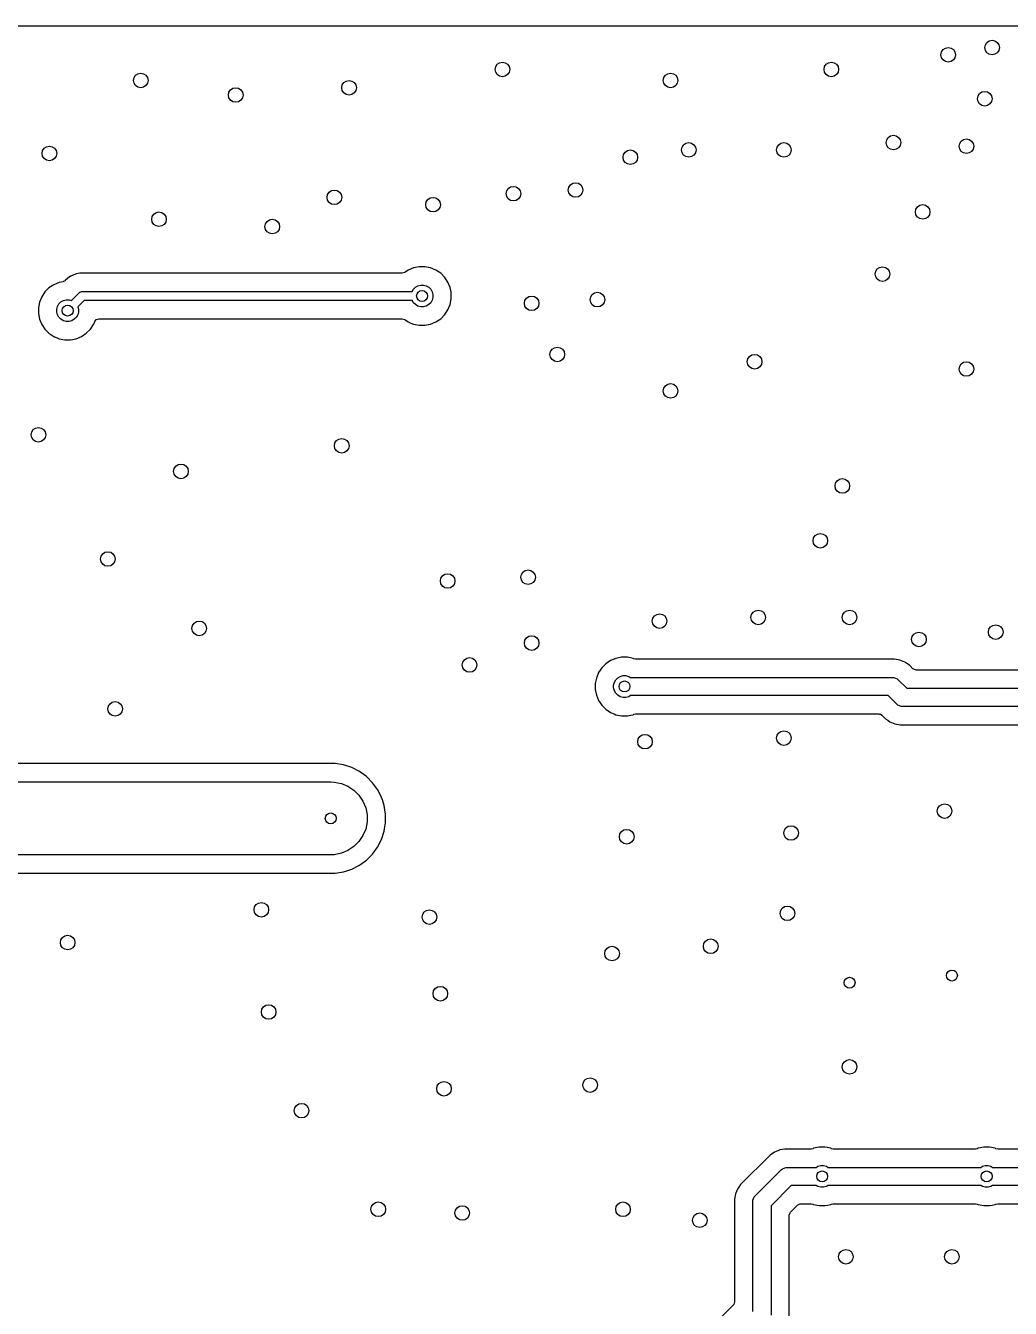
# Model space of a CAD drawing. Extents: x 2.03 to 8.88, y -5.74 to -2.97.
# Drawn here: x 6.297 to 7.358, y -4.355 to -2.972 of the extents above; entities that cross this region are included whole.
import ezdxf

# ---------------------------------------------------------------- set-up
doc = ezdxf.new("R2010")
doc.units = 0
doc.header["$MEASUREMENT"] = 0
doc.layers.add('BLACK', color=7, linetype='CONTINUOUS')

msp = doc.modelspace()

# ---------------------------------------------------------------- linework, layer by layer
at = {"layer": 'BLACK', "linetype": 'CONTINUOUS'}
for p, q in [((3.5013, -2.9725), (7.3916, -2.9725)), ((6.7152, -3.2335), (6.7095, -3.2359)), ((6.7213, -3.2323), (6.7152, -3.2335)), ((6.7152, -3.2335), (6.7152, -3.2335)), ((6.7275, -3.2323), (6.7213, -3.2323)), ((6.7213, -3.2323), (6.7213, -3.2323)), ((6.7336, -3.2335), (6.7275, -3.2323)), ((6.7275, -3.2323), (6.7275, -3.2323)), ((6.7393, -3.2359), (6.7336, -3.2335)), ((6.7336, -3.2335), (6.7336, -3.2335)), ((6.3377, -3.2484), (6.3333, -3.2492)), ((6.3378, -3.2483), (6.3377, -3.2484)), ((6.3388, -3.2478), (6.3378, -3.2483)), ((6.3398, -3.2474), (6.3388, -3.2478)), ((6.34, -3.2472), (6.3398, -3.2474)), ((6.3426, -3.2447), (6.34, -3.2472)), ((6.3457, -3.2426), (6.3426, -3.2447)), ((6.3459, -3.2424), (6.3457, -3.2426)), ((6.3466, -3.242), (6.3459, -3.2424)), ((6.3459, -3.2424), (6.3459, -3.2424)), ((6.3511, -3.2401), (6.3466, -3.242)), ((6.3466, -3.242), (6.3466, -3.242)), ((6.3522, -3.2399), (6.3511, -3.2401)), ((6.3511, -3.2401), (6.3511, -3.2401)), ((6.3558, -3.2392), (6.3522, -3.2399)), ((6.3522, -3.2399), (6.3522, -3.2399)), ((6.3607, -3.2392), (6.3558, -3.2392)), ((6.7031, -3.2392), (6.3607, -3.2392)), ((6.7058, -3.2383), (6.7031, -3.2392)), ((6.7031, -3.2392), (6.7031, -3.2392)), ((6.7095, -3.2359), (6.7058, -3.2383)), ((6.7095, -3.2359), (6.7095, -3.2359)), ((6.7445, -3.2393), (6.7393, -3.2359)), ((6.7393, -3.2359), (6.7393, -3.2359)), ((6.7489, -3.2437), (6.7445, -3.2393)), ((6.7445, -3.2393), (6.7445, -3.2393)), ((6.7523, -3.2489), (6.7489, -3.2437)), ((6.7489, -3.2437), (6.7489, -3.2437)), ((6.318, -3.2594), (6.3146, -3.2646)), ((6.3224, -3.255), (6.318, -3.2594)), ((6.318, -3.2594), (6.318, -3.2594)), ((6.3276, -3.2516), (6.3224, -3.255)), ((6.3224, -3.255), (6.3224, -3.255)), ((6.3333, -3.2492), (6.3276, -3.2516)), ((6.3276, -3.2516), (6.3276, -3.2516)), ((6.3333, -3.2492), (6.3333, -3.2492)), ((6.3466, -3.2685), (6.3548, -3.2603)), ((6.3548, -3.2603), (6.3555, -3.2597)), ((6.3555, -3.2597), (6.3568, -3.2592)), ((6.3555, -3.2597), (6.3555, -3.2597)), ((6.3568, -3.2592), (6.3573, -3.259)), ((6.3573, -3.259), (6.3583, -3.2589)), ((6.3573, -3.259), (6.3573, -3.259)), ((6.3583, -3.2589), (6.7137, -3.2589)), ((6.7137, -3.2589), (6.715, -3.2566)), ((6.715, -3.2566), (6.7172, -3.2544)), ((6.7172, -3.2544), (6.7199, -3.2529)), ((6.7199, -3.2529), (6.7229, -3.2521)), ((6.7229, -3.2521), (6.726, -3.2521)), ((6.726, -3.2521), (6.7289, -3.2529)), ((6.7289, -3.2529), (6.7316, -3.2544)), ((6.7316, -3.2544), (6.7338, -3.2566)), ((6.7338, -3.2566), (6.7353, -3.2593)), ((6.7353, -3.2593), (6.7361, -3.2622)), ((6.7547, -3.2545), (6.7523, -3.2489)), ((6.7523, -3.2489), (6.7523, -3.2489)), ((6.7547, -3.2546), (6.7547, -3.2545)), ((6.7557, -3.2594), (6.7547, -3.2546)), ((6.7559, -3.2607), (6.7557, -3.2594)), ((6.7559, -3.2669), (6.7559, -3.2607)), ((6.7559, -3.2607), (6.7559, -3.2607)), ((6.7559, -3.2607), (6.7559, -3.2607)), ((6.3122, -3.2703), (6.311, -3.2764)), ((6.3146, -3.2646), (6.3122, -3.2703)), ((6.3122, -3.2703), (6.3122, -3.2703)), ((6.3146, -3.2646), (6.3146, -3.2646)), ((6.3308, -3.278), (6.3316, -3.275)), ((6.3316, -3.275), (6.3331, -3.2723)), ((6.3331, -3.2723), (6.3353, -3.2702)), ((6.3353, -3.2702), (6.338, -3.2686)), ((6.338, -3.2686), (6.341, -3.2678)), ((6.341, -3.2678), (6.3441, -3.2678)), ((6.3441, -3.2678), (6.3466, -3.2685)), ((6.3603, -3.2687), (6.3536, -3.2755)), ((6.3536, -3.2755), (6.3542, -3.278)), ((6.7137, -3.2687), (6.3603, -3.2687)), ((6.715, -3.271), (6.7137, -3.2687)), ((6.7172, -3.2731), (6.715, -3.271)), ((6.7199, -3.2747), (6.7172, -3.2731)), ((6.7229, -3.2755), (6.7199, -3.2747)), ((6.726, -3.2755), (6.7229, -3.2755)), ((6.7289, -3.2747), (6.726, -3.2755)), ((6.7316, -3.2731), (6.7289, -3.2747)), ((6.7338, -3.271), (6.7316, -3.2731)), ((6.7353, -3.2683), (6.7338, -3.271)), ((6.7361, -3.2653), (6.7353, -3.2683)), ((6.7361, -3.2622), (6.7361, -3.2653)), ((6.7523, -3.2787), (6.7547, -3.273)), ((6.7547, -3.273), (6.7559, -3.2669)), ((6.311, -3.2764), (6.311, -3.2826)), ((6.311, -3.2826), (6.3122, -3.2887)), ((6.3122, -3.2887), (6.3122, -3.2887)), ((6.3122, -3.2887), (6.3146, -3.2945)), ((6.3308, -3.2811), (6.3308, -3.278)), ((6.3316, -3.284), (6.3308, -3.2811)), ((6.3331, -3.2867), (6.3316, -3.284)), ((6.3353, -3.2889), (6.3331, -3.2867)), ((6.338, -3.2904), (6.3353, -3.2889)), ((6.3497, -3.2889), (6.347, -3.2904)), ((6.3519, -3.2867), (6.3497, -3.2889)), ((6.3534, -3.284), (6.3519, -3.2867)), ((6.3542, -3.2811), (6.3534, -3.284)), ((6.3542, -3.278), (6.3542, -3.2811)), ((6.3717, -3.2914), (6.3734, -3.2893)), ((6.3734, -3.2893), (6.376, -3.2884)), ((6.376, -3.2884), (6.3762, -3.2884)), ((6.3762, -3.2884), (6.7031, -3.2884)), ((6.7031, -3.2884), (6.7057, -3.2892)), ((6.7057, -3.2892), (6.7058, -3.2892)), ((6.7058, -3.2892), (6.7095, -3.2917)), ((6.7393, -3.2917), (6.7445, -3.2883)), ((6.7445, -3.2883), (6.7489, -3.2839)), ((6.7489, -3.2839), (6.7523, -3.2787)), ((6.3146, -3.2945), (6.3146, -3.2945)), ((6.3146, -3.2945), (6.318, -3.2996)), ((6.318, -3.2996), (6.318, -3.2996)), ((6.318, -3.2996), (6.3224, -3.304)), ((6.341, -3.2912), (6.338, -3.2904)), ((6.3441, -3.2912), (6.341, -3.2912)), ((6.347, -3.2904), (6.3441, -3.2912)), ((6.3626, -3.304), (6.367, -3.2996)), ((6.367, -3.2996), (6.3704, -3.2945)), ((6.3704, -3.2945), (6.3706, -3.2941)), ((6.3706, -3.2941), (6.3717, -3.2914)), ((6.7095, -3.2917), (6.7095, -3.2917)), ((6.7095, -3.2917), (6.7095, -3.2917)), ((6.7095, -3.2917), (6.7123, -3.2929)), ((6.7123, -3.2929), (6.7152, -3.2941)), ((6.7152, -3.2941), (6.7213, -3.2953)), ((6.7213, -3.2953), (6.7213, -3.2953)), ((6.7213, -3.2953), (6.7213, -3.2953)), ((6.7213, -3.2953), (6.7275, -3.2953)), ((6.7275, -3.2953), (6.7336, -3.2941)), ((6.7275, -3.2953), (6.7275, -3.2953)), ((6.7336, -3.2941), (6.7393, -3.2917)), ((6.3224, -3.304), (6.3224, -3.304)), ((6.3224, -3.304), (6.3276, -3.3075)), ((6.3276, -3.3075), (6.3276, -3.3075)), ((6.3276, -3.3075), (6.3319, -3.3092)), ((6.3319, -3.3092), (6.3333, -3.3098)), ((6.3333, -3.3098), (6.3394, -3.311)), ((6.3394, -3.311), (6.3394, -3.311)), ((6.3394, -3.311), (6.3394, -3.311)), ((6.3394, -3.311), (6.3456, -3.311)), ((6.3456, -3.311), (6.3517, -3.3098)), ((6.3456, -3.311), (6.3456, -3.311)), ((6.3517, -3.3098), (6.3574, -3.3075)), ((6.3574, -3.3075), (6.3626, -3.304)), ((6.9224, -3.6602), (6.918, -3.6646)), ((6.9276, -3.6567), (6.9224, -3.6602)), ((6.9224, -3.6602), (6.9224, -3.6602)), ((6.9333, -3.6543), (6.9276, -3.6567)), ((6.9276, -3.6567), (6.9276, -3.6567)), ((6.9394, -3.6531), (6.9333, -3.6543)), ((6.9333, -3.6543), (6.9333, -3.6543)), ((6.9456, -3.6531), (6.9394, -3.6531)), ((6.9394, -3.6531), (6.9394, -3.6531)), ((6.9517, -3.6543), (6.9456, -3.6531)), ((6.9456, -3.6531), (6.9456, -3.6531)), ((6.9526, -3.6547), (6.9517, -3.6543)), ((6.9517, -3.6543), (6.9517, -3.6543)), ((6.9517, -3.6543), (6.9517, -3.6543)), ((6.9545, -3.6551), (6.9526, -3.6547)), ((7.2336, -3.6551), (6.9545, -3.6551)), ((7.2393, -3.6562), (7.2336, -3.6551)), ((7.2336, -3.6551), (7.2336, -3.6551)), ((7.2447, -3.6585), (7.2393, -3.6562)), ((7.2393, -3.6562), (7.2393, -3.6562)), ((7.2466, -3.6597), (7.2447, -3.6585)), ((7.2447, -3.6585), (7.2447, -3.6585)), ((7.2447, -3.6585), (7.2447, -3.6585)), ((7.2495, -3.6617), (7.2466, -3.6597)), ((7.2466, -3.6597), (7.2466, -3.6597)), ((7.2533, -3.6655), (7.2495, -3.6617)), ((7.2495, -3.6617), (7.2495, -3.6617)), ((7.2495, -3.6617), (7.2495, -3.6617)), ((6.9122, -3.6755), (6.911, -3.6815)), ((6.9146, -3.6697), (6.9122, -3.6755)), ((6.9122, -3.6755), (6.9122, -3.6755)), ((6.918, -3.6646), (6.9146, -3.6697)), ((6.9146, -3.6697), (6.9146, -3.6697)), ((6.918, -3.6646), (6.918, -3.6646)), ((6.9331, -3.6775), (6.9353, -3.6753)), ((6.9353, -3.6753), (6.938, -3.6737)), ((6.938, -3.6737), (6.941, -3.6729)), ((6.941, -3.6729), (6.9441, -3.6729)), ((6.9441, -3.6729), (6.947, -3.6737)), ((6.947, -3.6737), (6.9489, -3.6748)), ((6.9489, -3.6748), (7.2307, -3.6748)), ((7.2307, -3.6748), (7.2326, -3.675)), ((7.2326, -3.675), (7.2362, -3.6765)), ((7.2362, -3.6765), (7.2362, -3.6765)), ((7.2362, -3.6765), (7.2377, -3.6777)), ((7.2541, -3.6661), (7.2533, -3.6655)), ((7.2568, -3.6669), (7.2541, -3.6661)), ((7.5164, -3.6669), (7.2568, -3.6669)), ((6.911, -3.6815), (6.911, -3.6877)), ((6.911, -3.6877), (6.9122, -3.6938)), ((6.9308, -3.6831), (6.9316, -3.6801)), ((6.9308, -3.6862), (6.9308, -3.6831)), ((6.9316, -3.6892), (6.9308, -3.6862)), ((6.9316, -3.6801), (6.9331, -3.6775)), ((6.9331, -3.6918), (6.9316, -3.6892)), ((7.2377, -3.6777), (7.2466, -3.6866)), ((7.2466, -3.6866), (7.5266, -3.6866)), ((6.9122, -3.6938), (6.9122, -3.6938)), ((6.9122, -3.6938), (6.9146, -3.6996)), ((6.9146, -3.6996), (6.9146, -3.6996)), ((6.9146, -3.6996), (6.918, -3.7047)), ((6.9353, -3.694), (6.9331, -3.6918)), ((6.938, -3.6956), (6.9353, -3.694)), ((6.941, -3.6964), (6.938, -3.6956)), ((6.9441, -3.6964), (6.941, -3.6964)), ((6.947, -3.6956), (6.9441, -3.6964)), ((6.9489, -3.6945), (6.947, -3.6956)), ((7.2266, -3.6945), (6.9489, -3.6945)), ((7.2356, -3.7034), (7.2266, -3.6945)), ((7.2371, -3.7046), (7.2356, -3.7034)), ((6.918, -3.7047), (6.918, -3.7047)), ((6.918, -3.7047), (6.9224, -3.7091)), ((6.9224, -3.7091), (6.9224, -3.7091)), ((6.9224, -3.7091), (6.9276, -3.7126)), ((6.9276, -3.7126), (6.9276, -3.7126)), ((6.9276, -3.7126), (6.9315, -3.7142)), ((6.9315, -3.7142), (6.9333, -3.715)), ((6.9333, -3.715), (6.9394, -3.7162)), ((6.9394, -3.7162), (6.9394, -3.7162)), ((6.9394, -3.7162), (6.9394, -3.7162)), ((6.9394, -3.7162), (6.9456, -3.7162)), ((6.9456, -3.7162), (6.9495, -3.7154)), ((6.9456, -3.7162), (6.9456, -3.7162)), ((6.9495, -3.7154), (6.9517, -3.715)), ((6.9517, -3.715), (6.9526, -3.7146)), ((6.9517, -3.715), (6.9517, -3.715)), ((6.9517, -3.715), (6.9517, -3.715)), ((6.9526, -3.7146), (6.9545, -3.7142)), ((6.9545, -3.7142), (7.2164, -3.7142)), ((7.2164, -3.7142), (7.2174, -3.7145)), ((7.2174, -3.7145), (7.2185, -3.7146)), ((7.2185, -3.7146), (7.2189, -3.7149)), ((7.2189, -3.7149), (7.2191, -3.715)), ((7.2191, -3.715), (7.2196, -3.7154)), ((7.2196, -3.7154), (7.2198, -3.7155)), ((7.2198, -3.7155), (7.2237, -3.7194)), ((7.2406, -3.7061), (7.2371, -3.7046)), ((7.2371, -3.7046), (7.2371, -3.7046)), ((7.2425, -3.7063), (7.2406, -3.7061)), ((7.5307, -3.7063), (7.2425, -3.7063)), ((7.2237, -3.7194), (7.2261, -3.721)), ((7.2261, -3.721), (7.2285, -3.7226)), ((7.2285, -3.7226), (7.2285, -3.7226)), ((7.2285, -3.7226), (7.2285, -3.7226)), ((7.2285, -3.7226), (7.2339, -3.7249)), ((7.2339, -3.7249), (7.2339, -3.7249)), ((7.2339, -3.7249), (7.2339, -3.7249)), ((7.2339, -3.7249), (7.2339, -3.7249)), ((7.2339, -3.7249), (7.2396, -3.726)), ((7.2396, -3.726), (7.2396, -3.726)), ((7.2396, -3.726), (7.4708, -3.726)), ((6.6306, -3.7677), (6.2119, -3.7677)), ((6.6398, -3.7692), (6.6306, -3.7677)), ((6.6306, -3.7677), (6.6306, -3.7677)), ((6.6487, -3.772), (6.6398, -3.7692)), ((6.6569, -3.7762), (6.6487, -3.772)), ((6.2165, -3.7874), (6.626, -3.7874)), ((6.626, -3.7874), (6.6298, -3.7876)), ((6.6645, -3.7817), (6.6569, -3.7762)), ((6.671, -3.7883), (6.6645, -3.7817)), ((6.6298, -3.7876), (6.6374, -3.7891)), ((6.6374, -3.7891), (6.6445, -3.7921)), ((6.6445, -3.7921), (6.651, -3.7963)), ((6.651, -3.7963), (6.6564, -3.8018)), ((6.6765, -3.7958), (6.671, -3.7883)), ((6.6785, -3.7997), (6.6765, -3.7958)), ((6.6807, -3.8041), (6.6785, -3.7997)), ((6.6564, -3.8018), (6.6607, -3.8082)), ((6.6607, -3.8082), (6.6637, -3.8153)), ((6.6816, -3.8067), (6.6807, -3.8041)), ((6.6807, -3.8041), (6.6807, -3.8041)), ((6.6807, -3.8041), (6.6807, -3.8041)), ((6.6836, -3.8129), (6.6816, -3.8067)), ((6.6851, -3.8221), (6.6836, -3.8129)), ((6.6637, -3.8153), (6.6652, -3.8229)), ((6.6652, -3.8229), (6.6652, -3.8306)), ((6.6851, -3.8314), (6.6851, -3.8221)), ((6.6637, -3.8382), (6.6607, -3.8453)), ((6.6652, -3.8306), (6.6637, -3.8382)), ((6.6807, -3.8494), (6.6836, -3.8406)), ((6.6836, -3.8406), (6.684, -3.8379)), ((6.684, -3.8379), (6.6851, -3.8314)), ((6.6564, -3.8517), (6.651, -3.8572)), ((6.6607, -3.8453), (6.6564, -3.8517)), ((6.6765, -3.8577), (6.6807, -3.8494)), ((6.626, -3.8661), (6.2328, -3.8661)), ((6.6298, -3.866), (6.626, -3.8661)), ((6.6374, -3.8644), (6.6298, -3.866)), ((6.6445, -3.8615), (6.6374, -3.8644)), ((6.651, -3.8572), (6.6445, -3.8615)), ((6.6645, -3.8718), (6.671, -3.8653)), ((6.671, -3.8653), (6.6765, -3.8577)), ((6.6398, -3.8844), (6.6422, -3.8836)), ((6.6422, -3.8836), (6.6487, -3.8815)), ((6.6487, -3.8815), (6.6569, -3.8773)), ((6.6569, -3.8773), (6.6645, -3.8718)), ((6.243, -3.8858), (6.6306, -3.8858)), ((6.6306, -3.8858), (6.6398, -3.8844)), ((7.1041, -4.1864), (7.0993, -4.1896)), ((7.1095, -4.1842), (7.1041, -4.1864)), ((7.1041, -4.1864), (7.1041, -4.1864)), ((7.1097, -4.1841), (7.1095, -4.1842)), ((7.1095, -4.1842), (7.1095, -4.1842)), ((7.1104, -4.184), (7.1097, -4.1841)), ((7.1152, -4.1831), (7.1104, -4.184)), ((7.1435, -4.1831), (7.1152, -4.1831)), ((7.1454, -4.1827), (7.1435, -4.1831)), ((7.1463, -4.1823), (7.1454, -4.1827)), ((7.1524, -4.1811), (7.1463, -4.1823)), ((7.1463, -4.1823), (7.1463, -4.1823)), ((7.1463, -4.1823), (7.1463, -4.1823)), ((7.1463, -4.1823), (7.1463, -4.1823)), ((7.1586, -4.1811), (7.1524, -4.1811)), ((7.1524, -4.1811), (7.1524, -4.1811)), ((7.1647, -4.1823), (7.1586, -4.1811)), ((7.1586, -4.1811), (7.1586, -4.1811)), ((7.1656, -4.1827), (7.1647, -4.1823)), ((7.1647, -4.1823), (7.1647, -4.1823)), ((7.1647, -4.1823), (7.1647, -4.1823)), ((7.1675, -4.1831), (7.1656, -4.1827)), ((7.3207, -4.1831), (7.1675, -4.1831)), ((7.3226, -4.1827), (7.3207, -4.1831)), ((7.3235, -4.1823), (7.3226, -4.1827)), ((7.3296, -4.1811), (7.3235, -4.1823)), ((7.3235, -4.1823), (7.3235, -4.1823)), ((7.3235, -4.1823), (7.3235, -4.1823)), ((7.3235, -4.1823), (7.3235, -4.1823)), ((7.3358, -4.1811), (7.3296, -4.1811)), ((7.3296, -4.1811), (7.3296, -4.1811)), ((7.3419, -4.1823), (7.3358, -4.1811)), ((7.3358, -4.1811), (7.3358, -4.1811)), ((7.3428, -4.1827), (7.3419, -4.1823)), ((7.3419, -4.1823), (7.3419, -4.1823)), ((7.3419, -4.1823), (7.3419, -4.1823)), ((7.3447, -4.1831), (7.3428, -4.1827)), ((7.5054, -4.1831), (7.3447, -4.1831)), ((7.0993, -4.1896), (7.0676, -4.2213)), ((7.0993, -4.1896), (7.0993, -4.1896)), ((7.1491, -4.2028), (7.151, -4.2017)), ((7.151, -4.2017), (7.154, -4.2009)), ((7.154, -4.2009), (7.1571, -4.2009)), ((7.1571, -4.2009), (7.16, -4.2017)), ((7.16, -4.2017), (7.1619, -4.2028)), ((7.3263, -4.2028), (7.3282, -4.2017)), ((7.3282, -4.2017), (7.3311, -4.2009)), ((7.3311, -4.2009), (7.3342, -4.2009)), ((7.3342, -4.2009), (7.3372, -4.2017)), ((7.3372, -4.2017), (7.339, -4.2028)), ((7.0836, -4.2332), (7.1112, -4.2056)), ((7.1112, -4.2056), (7.1126, -4.2044)), ((7.1126, -4.2044), (7.1162, -4.2029)), ((7.1126, -4.2044), (7.1126, -4.2044)), ((7.1162, -4.2029), (7.1181, -4.2028)), ((7.1181, -4.2028), (7.1491, -4.2028)), ((7.1619, -4.2028), (7.3263, -4.2028)), ((7.339, -4.2028), (7.5156, -4.2028)), ((7.0644, -4.2262), (7.0621, -4.2315)), ((7.0657, -4.2242), (7.0644, -4.2262)), ((7.0644, -4.2262), (7.0644, -4.2262)), ((7.0676, -4.2213), (7.0657, -4.2242)), ((7.0657, -4.2242), (7.0657, -4.2242)), ((7.0676, -4.2213), (7.0676, -4.2213)), ((7.1222, -4.2224), (7.1004, -4.2442)), ((7.1491, -4.2224), (7.1222, -4.2224)), ((7.151, -4.2235), (7.1491, -4.2224)), ((7.154, -4.2243), (7.151, -4.2235)), ((7.1571, -4.2243), (7.154, -4.2243)), ((7.16, -4.2235), (7.1571, -4.2243)), ((7.1619, -4.2224), (7.16, -4.2235)), ((7.3263, -4.2224), (7.1619, -4.2224)), ((7.3282, -4.2235), (7.3263, -4.2224)), ((7.3311, -4.2243), (7.3282, -4.2235)), ((7.3342, -4.2243), (7.3311, -4.2243)), ((7.3372, -4.2235), (7.3342, -4.2243)), ((7.339, -4.2224), (7.3372, -4.2235)), ((7.5197, -4.2224), (7.339, -4.2224)), ((7.0621, -4.2315), (7.061, -4.2372)), ((7.061, -4.2372), (7.061, -4.3479)), ((7.0621, -4.2315), (7.0621, -4.2315)), ((7.0807, -4.2402), (7.0809, -4.2382)), ((7.0807, -4.3581), (7.0807, -4.2402)), ((7.0809, -4.2382), (7.0824, -4.2347)), ((7.0824, -4.2347), (7.0836, -4.2332)), ((7.0824, -4.2347), (7.0824, -4.2347)), ((7.1215, -4.251), (7.1289, -4.2436)), ((7.1289, -4.2436), (7.1313, -4.2423)), ((7.1313, -4.2423), (7.1324, -4.2421)), ((7.1324, -4.2421), (7.1435, -4.2421)), ((7.1435, -4.2421), (7.1454, -4.2425)), ((7.1454, -4.2425), (7.1463, -4.2429)), ((7.1463, -4.2429), (7.1463, -4.2429)), ((7.1463, -4.2429), (7.1463, -4.2429)), ((7.1463, -4.2429), (7.1524, -4.2441)), ((7.1586, -4.2441), (7.1616, -4.2435)), ((7.1616, -4.2435), (7.1647, -4.2429)), ((7.1647, -4.2429), (7.1656, -4.2425)), ((7.1647, -4.2429), (7.1647, -4.2429)), ((7.1647, -4.2429), (7.1647, -4.2429)), ((7.1656, -4.2425), (7.1675, -4.2421)), ((7.1675, -4.2421), (7.3207, -4.2421)), ((7.3207, -4.2421), (7.3226, -4.2425)), ((7.3226, -4.2425), (7.3235, -4.2429)), ((7.3235, -4.2429), (7.3235, -4.2429)), ((7.3235, -4.2429), (7.3235, -4.2429)), ((7.3235, -4.2429), (7.3296, -4.2441)), ((7.3358, -4.2441), (7.3388, -4.2435)), ((7.3388, -4.2435), (7.3419, -4.2429)), ((7.3419, -4.2429), (7.3428, -4.2425)), ((7.3419, -4.2429), (7.3419, -4.2429)), ((7.3419, -4.2429), (7.3419, -4.2429)), ((7.3428, -4.2425), (7.3447, -4.2421)), ((7.3447, -4.2421), (7.5226, -4.2421)), ((7.1004, -4.2442), (7.1004, -4.3622)), ((7.1201, -4.2544), (7.1209, -4.2518)), ((7.1201, -4.3651), (7.1201, -4.2544)), ((7.1209, -4.2518), (7.1215, -4.251)), ((7.1524, -4.2441), (7.1524, -4.2441)), ((7.1524, -4.2441), (7.1524, -4.2441)), ((7.1524, -4.2441), (7.1586, -4.2441)), ((7.1586, -4.2441), (7.1586, -4.2441)), ((7.3296, -4.2441), (7.3296, -4.2441)), ((7.3296, -4.2441), (7.3296, -4.2441)), ((7.3296, -4.2441), (7.3358, -4.2441)), ((7.3358, -4.2441), (7.3358, -4.2441)), ((7.0596, -4.3514), (6.5821, -4.8289)), ((7.0602, -4.3506), (7.0596, -4.3514)), ((7.061, -4.3479), (7.0602, -4.3506))]:
    msp.add_line(p, q, dxfattribs=at)
at = {"layer": 'BLACK'}
for centre, radius in [((7.2913, -3.0039), 0.00787), ((7.3386, -2.9961), 0.00787), ((6.811, -3.0197), 0.00787), ((7.1654, -3.0197), 0.00787), ((6.4213, -3.0315), 0.00787), ((6.9921, -3.0315), 0.00787), ((6.5236, -3.0472), 0.00787), ((6.6457, -3.0394), 0.00787), ((7.3307, -3.0512), 0.00787), ((7.2323, -3.0984), 0.00787), ((7.311, -3.1024), 0.00787), ((6.3228, -3.1102), 0.00787), ((6.9488, -3.1142), 0.00787), ((7.0118, -3.1063), 0.00787), ((7.1142, -3.1063), 0.00787), ((6.6299, -3.1575), 0.00787), ((6.8228, -3.1535), 0.00787), ((6.8898, -3.1496), 0.00787), ((6.7362, -3.1654), 0.00787), ((7.2638, -3.1732), 0.00787), ((6.4409, -3.1811), 0.00787), ((6.563, -3.189), 0.00787), ((7.2205, -3.2402), 0.00787), ((6.7244, -3.2638), 0.00591), ((6.9134, -3.2677), 0.00787), ((6.3425, -3.2795), 0.00591), ((6.8425, -3.2717), 0.00787), ((6.8701, -3.3268), 0.00787), ((7.0827, -3.3346), 0.00787), ((7.311, -3.3425), 0.00787), ((6.9921, -3.3661), 0.00787), ((6.311, -3.4134), 0.00787), ((6.6378, -3.4252), 0.00787), ((6.4646, -3.4528), 0.00787), ((7.1772, -3.4685), 0.00787), ((7.1535, -3.5276), 0.00787), ((6.3858, -3.5472), 0.00787), ((6.752, -3.5709), 0.00787), ((6.8386, -3.5669), 0.00787), ((6.9803, -3.6142), 0.00787), ((7.0866, -3.6102), 0.00787), ((7.185, -3.6102), 0.00787), ((6.4843, -3.622), 0.00787), ((7.3425, -3.626), 0.00787), ((6.8425, -3.6378), 0.00787), ((7.2598, -3.6339), 0.00787), ((6.7756, -3.6614), 0.00787), ((6.9425, -3.6846), 0.00591), ((6.3937, -3.7087), 0.00787), ((6.9646, -3.7441), 0.00787), ((7.1142, -3.7402), 0.00787), ((7.2874, -3.8189), 0.00787), ((6.626, -3.8268), 0.00591), ((6.9449, -3.8465), 0.00787), ((7.122, -3.8425), 0.00787), ((6.5512, -3.9252), 0.00787), ((6.7323, -3.9331), 0.00787), ((7.1181, -3.9291), 0.00787), ((6.3425, -3.9606), 0.00787), ((6.9291, -3.9724), 0.00787), ((7.0354, -3.9646), 0.00787), ((7.2953, -3.9961), 0.00591), ((6.7441, -4.0157), 0.00787), ((7.185, -4.0039), 0.00591), ((6.5591, -4.0354), 0.00787), ((7.185, -4.0945), 0.00787), ((6.748, -4.1181), 0.00787), ((6.9055, -4.1142), 0.00787), ((6.5945, -4.1417), 0.00787), ((7.1555, -4.2126), 0.00591), ((7.3327, -4.2126), 0.00591), ((6.6772, -4.248), 0.00787), ((6.9409, -4.248), 0.00787), ((6.7677, -4.252), 0.00787), ((7.0236, -4.2598), 0.00787), ((7.1811, -4.2992), 0.00787), ((7.2953, -4.2992), 0.00787)]:
    msp.add_circle(centre, radius, dxfattribs=at)
at = {"layer": 'WHITE'}
for centre, radius in [((7.2913, -3.0039), 0.00787), ((7.3386, -2.9961), 0.00787), ((6.811, -3.0197), 0.00787), ((7.1654, -3.0197), 0.00787), ((6.4213, -3.0315), 0.00787), ((6.9921, -3.0315), 0.00787), ((6.5236, -3.0472), 0.00787), ((6.6457, -3.0394), 0.00787), ((7.3307, -3.0512), 0.00787), ((7.2323, -3.0984), 0.00787), ((7.311, -3.1024), 0.00787), ((6.3228, -3.1102), 0.00787), ((6.9488, -3.1142), 0.00787), ((7.0118, -3.1063), 0.00787), ((7.1142, -3.1063), 0.00787), ((6.6299, -3.1575), 0.00787), ((6.8228, -3.1535), 0.00787), ((6.8898, -3.1496), 0.00787), ((6.7362, -3.1654), 0.00787), ((7.2638, -3.1732), 0.00787), ((6.4409, -3.1811), 0.00787), ((6.563, -3.189), 0.00787), ((7.2205, -3.2402), 0.00787), ((6.7244, -3.2638), 0.00591), ((6.9134, -3.2677), 0.00787), ((6.3425, -3.2795), 0.00591), ((6.8425, -3.2717), 0.00787), ((6.8701, -3.3268), 0.00787), ((7.0827, -3.3346), 0.00787), ((7.311, -3.3425), 0.00787), ((6.9921, -3.3661), 0.00787), ((6.311, -3.4134), 0.00787), ((6.6378, -3.4252), 0.00787), ((6.4646, -3.4528), 0.00787), ((7.1772, -3.4685), 0.00787), ((7.1535, -3.5276), 0.00787), ((6.3858, -3.5472), 0.00787), ((6.752, -3.5709), 0.00787), ((6.8386, -3.5669), 0.00787), ((6.9803, -3.6142), 0.00787), ((7.0866, -3.6102), 0.00787), ((7.185, -3.6102), 0.00787), ((6.4843, -3.622), 0.00787), ((7.3425, -3.626), 0.00787), ((6.8425, -3.6378), 0.00787), ((7.2598, -3.6339), 0.00787), ((6.7756, -3.6614), 0.00787), ((6.9425, -3.6846), 0.00591), ((6.3937, -3.7087), 0.00787), ((6.9646, -3.7441), 0.00787), ((7.1142, -3.7402), 0.00787), ((7.2874, -3.8189), 0.00787), ((6.626, -3.8268), 0.00591), ((6.9449, -3.8465), 0.00787), ((7.122, -3.8425), 0.00787), ((6.5512, -3.9252), 0.00787), ((6.7323, -3.9331), 0.00787), ((7.1181, -3.9291), 0.00787), ((6.3425, -3.9606), 0.00787), ((6.9291, -3.9724), 0.00787), ((7.0354, -3.9646), 0.00787), ((7.2953, -3.9961), 0.00591), ((6.7441, -4.0157), 0.00787), ((7.185, -4.0039), 0.00591), ((6.5591, -4.0354), 0.00787), ((7.185, -4.0945), 0.00787), ((6.748, -4.1181), 0.00787), ((6.9055, -4.1142), 0.00787), ((6.5945, -4.1417), 0.00787), ((7.1555, -4.2126), 0.00591), ((7.3327, -4.2126), 0.00591), ((6.6772, -4.248), 0.00787), ((6.9409, -4.248), 0.00787), ((6.7677, -4.252), 0.00787), ((7.0236, -4.2598), 0.00787), ((7.1811, -4.2992), 0.00787), ((7.2953, -4.2992), 0.00787)]:
    msp.add_circle(centre, radius, dxfattribs=at)

doc.saveas('drawing.dxf')
